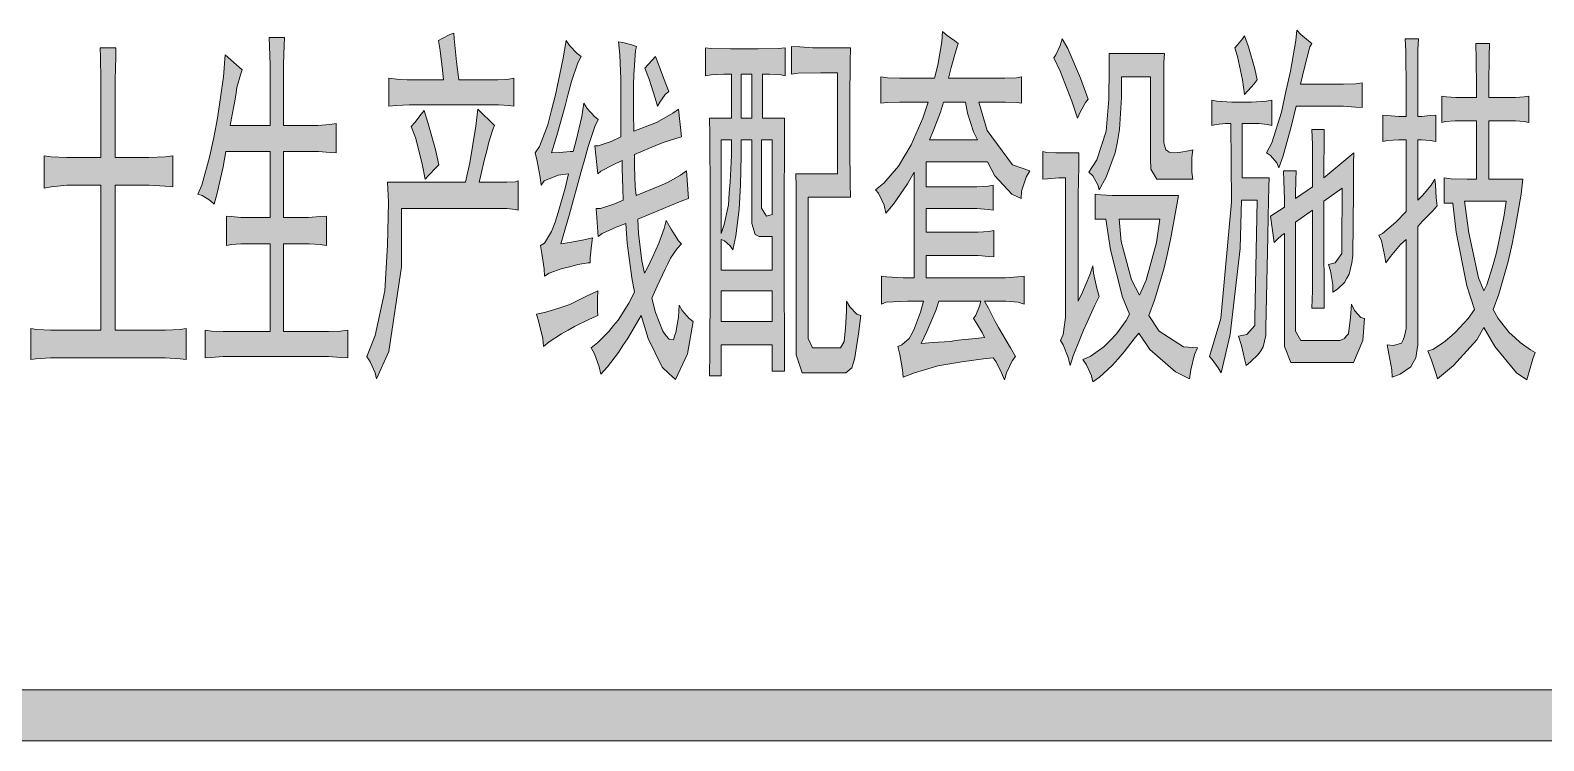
# Model space of a CAD drawing. Header units: millimetres. Extents: x 0 to 414, y 0 to 292.
# Drawn here: x 381.88 to 394.47, y 52.24 to 58.14 of the extents above; entities that cross this region are included whole.
import ezdxf

# ---------------------------------------------------------------- set-up
doc = ezdxf.new("R2010")
doc.units = ezdxf.units.MM

msp = doc.modelspace()

# ---------------------------------------------------------------- hatches: boundary and pattern name
h = msp.add_hatch(color=0)
h.dxf.hatch_style = 2
h.paths.add_polyline_path([(383.638778, 57.81675), (383.624667, 57.774417), (383.596444, 57.668583), (383.585861, 57.605083), (383.575278, 57.541583), (383.550583, 57.414583), (383.54, 57.354611), (383.871611, 57.354611), (383.871611, 57.781472), (383.871611, 57.859083), (383.868083, 58.010778), (383.864556, 58.084861), (383.991556, 58.084861), (383.988028, 58.017833), (383.9845, 57.866139), (383.9845, 57.781472), (383.9845, 57.354611), (384.224389, 57.354611), (384.27025, 57.354611), (384.369028, 57.361667), (384.421944, 57.368722), (384.421944, 57.125306), (384.372556, 57.128833), (384.273778, 57.135889), (384.224389, 57.135889), (383.9845, 57.135889), (383.9845, 56.589083), (384.153833, 56.589083), (384.192639, 56.589083), (384.284361, 56.596139), (384.340806, 56.599667), (384.340806, 56.35625), (384.287889, 56.363306), (384.196167, 56.370361), (384.153833, 56.370361), (383.9845, 56.370361), (383.9845, 55.640111), (384.312583, 55.640111), (384.358444, 55.640111), (384.457222, 55.643639), (384.517194, 55.650694), (384.517194, 55.421389), (384.46075, 55.424917), (384.358444, 55.431972), (384.312583, 55.431972), (383.525889, 55.431972), (383.480028, 55.431972), (383.38125, 55.424917), (383.331861, 55.421389), (383.331861, 55.650694), (383.384778, 55.643639), (383.480028, 55.640111), (383.525889, 55.640111), (383.871611, 55.640111), (383.871611, 56.370361), (383.667, 56.370361), (383.628194, 56.370361), (383.550583, 56.363306), (383.50825, 56.35625), (383.50825, 56.599667), (383.550583, 56.596139), (383.628194, 56.589083), (383.667, 56.589083), (383.871611, 56.589083), (383.871611, 57.135889), (383.504722, 57.135889), (383.480028, 57.008889), (383.430639, 56.790167), (383.405944, 56.698444), (383.374194, 56.730194), (383.307167, 56.772528), (383.271889, 56.783111), (383.303639, 56.857194), (383.367139, 57.090028), (383.402417, 57.252306), (383.434167, 57.414583), (383.483556, 57.756778), (383.497667, 57.940222)])
h = msp.add_hatch(color=0)
h.dxf.hatch_style = 2
h.paths.add_polyline_path([(385.399139, 58.120139), (385.402667, 58.077806), (385.423833, 57.883778), (385.441472, 57.732083), (385.716639, 57.732083), (385.766028, 57.732083), (385.85775, 57.739139), (385.900083, 57.746194), (385.900083, 57.513361), (385.85775, 57.520417), (385.773083, 57.523944), (385.73075, 57.523944), (385.067528, 57.523944), (385.028722, 57.523944), (384.922889, 57.520417), (384.859389, 57.513361), (384.859389, 57.746194), (384.926417, 57.739139), (385.011083, 57.732083), (385.03225, 57.732083), (385.314472, 57.732083), (385.307417, 57.813222), (385.28625, 57.9755), (385.272139, 58.060167), (385.303889, 58.077806), (385.367389, 58.109556)])
h = msp.add_hatch(color=0)
h.dxf.hatch_style = 2
h.paths.add_polyline_path([(386.461, 57.926111), (386.432778, 57.873194), (386.379861, 57.717972), (386.351639, 57.615667), (386.326944, 57.516889), (386.256389, 57.269944), (386.214056, 57.125306), (386.281083, 57.128833), (386.369278, 57.135889), (386.393972, 57.135889), (386.418667, 57.227611), (386.464528, 57.428694), (386.482167, 57.538056), (386.510389, 57.495722), (386.570361, 57.428694), (386.602111, 57.404), (386.573889, 57.344028), (386.517444, 57.178222), (386.489222, 57.075917), (386.461, 56.970083), (386.362222, 56.617306), (386.291667, 56.370361), (386.36575, 56.380944), (386.496278, 56.405639), (386.552722, 56.41975), (386.545667, 56.35625), (386.535083, 56.253944), (386.535083, 56.211611), (386.517444, 56.211611), (386.432778, 56.1975), (386.36575, 56.179861), (386.30225, 56.16575), (386.192889, 56.126944), (386.154083, 56.10225), (386.150556, 56.162222), (386.132917, 56.289222), (386.122333, 56.35625), (386.154083, 56.373889), (386.214056, 56.472667), (386.242278, 56.550278), (386.266972, 56.631417), (386.326944, 56.8325), (386.355167, 56.952444), (386.266972, 56.941861), (386.150556, 56.892472), (386.125861, 56.857194), (386.118806, 56.924222), (386.094111, 57.058278), (386.076472, 57.125306), (386.11175, 57.178222), (386.182306, 57.358139), (386.214056, 57.481611), (386.245806, 57.608611), (386.305778, 57.897889), (386.334, 58.060167), (386.362222, 58.017833), (386.425722, 57.950806)])
h = msp.add_hatch(color=0)
h.dxf.hatch_style = 2
h.paths.add_polyline_path([(386.789083, 57.647417), (386.789083, 57.739139), (386.782028, 57.940222), (386.771444, 58.049583), (386.806722, 58.042528), (386.880806, 58.024889), (386.919611, 58.010778), (386.912556, 57.9755), (386.901972, 57.855556), (386.898444, 57.774417), (386.894917, 57.693278), (386.894917, 57.456917), (386.898444, 57.305222), (387.085417, 57.379306), (387.131278, 57.404), (387.223, 57.456917), (387.268861, 57.488667), (387.293556, 57.259361), (387.247694, 57.24525), (387.148917, 57.2135), (387.099528, 57.195861), (386.901972, 57.111194), (386.901972, 57.015944), (386.909028, 56.843083), (386.916083, 56.772528), (387.12775, 56.857194), (387.184194, 56.881889), (387.2865, 56.941861), (387.335889, 56.977139), (387.353528, 56.747833), (387.304139, 56.730194), (387.198306, 56.684333), (387.145389, 56.663167), (386.930194, 56.574972), (386.93725, 56.455028), (386.965472, 56.22925), (386.986639, 56.126944), (387.011333, 56.169278), (387.057194, 56.264528), (387.081889, 56.320972), (387.106583, 56.373889), (387.148917, 56.497361), (387.166556, 56.564389), (387.208889, 56.490306), (387.268861, 56.395056), (387.293556, 56.370361), (387.258278, 56.331556), (387.201833, 56.250417), (387.180667, 56.204556), (387.1595, 56.158694), (387.092472, 56.017583), (387.046611, 55.918806), (387.078361, 55.798861), (387.138333, 55.643639), (387.163028, 55.608361), (387.19125, 55.576611), (387.226528, 55.573083), (387.237111, 55.601306), (387.247694, 55.633056), (387.268861, 55.760056), (387.275917, 55.858833), (387.300611, 55.8165), (387.357056, 55.749472), (387.392333, 55.724778), (387.342944, 55.456667), (387.244167, 55.241472), (387.187722, 55.290861), (387.134806, 55.343778), (387.018389, 55.583667), (386.958417, 55.774167), (386.919611, 55.707139), (386.845528, 55.580139), (386.806722, 55.523694), (386.771444, 55.46725), (386.679722, 55.347306), (386.623278, 55.287333), (386.609167, 55.347306), (386.570361, 55.456667), (386.542139, 55.506056), (386.598583, 55.548389), (386.690306, 55.640111), (386.729111, 55.6895), (386.767917, 55.735361), (386.856111, 55.876472), (386.901972, 55.968194), (386.880806, 56.088139), (386.842, 56.373889), (386.831417, 56.539694), (386.750278, 56.507944), (386.633861, 56.455028), (386.602111, 56.430333), (386.584472, 56.663167), (386.61975, 56.663167), (386.732639, 56.698444), (386.81025, 56.733722), (386.806722, 56.8325), (386.799667, 56.994778), (386.799667, 57.061806), (386.725583, 57.026528), (386.623278, 56.973611), (386.598583, 56.952444), (386.573889, 57.185278), (386.602111, 57.185278), (386.707944, 57.220556), (386.789083, 57.259361)])
h = msp.add_hatch(color=0)
h.paths.add_polyline_path([(389.597194, 58.035472), (389.579556, 57.982556), (389.537222, 57.834389), (389.516056, 57.746194), (389.935861, 57.746194), (389.98525, 57.746194), (390.0805, 57.749722), (390.122833, 57.756778), (390.122833, 57.538056), (390.084028, 57.545111), (389.988778, 57.548639), (389.935861, 57.548639), (389.766528, 57.548639), (389.837083, 57.312278), (390.04875, 57.026528), (390.193389, 56.977139), (390.161639, 56.924222), (390.122833, 56.807806), (390.119306, 56.747833), (390.041694, 56.783111), (389.900583, 56.934806), (389.840611, 57.051222), (389.329083, 57.051222), (389.329083, 56.843083), (389.706556, 56.843083), (389.752417, 56.843083), (389.844139, 56.850139), (389.886472, 56.857194), (389.886472, 56.649056), (389.844139, 56.656111), (389.752417, 56.663167), (389.706556, 56.663167), (389.329083, 56.663167), (389.329083, 56.465611), (389.717139, 56.465611), (389.763, 56.465611), (389.851194, 56.472667), (389.893528, 56.479722), (389.893528, 56.261), (389.851194, 56.264528), (389.763, 56.271583), (389.717139, 56.271583), (389.329083, 56.271583), (389.329083, 56.088139), (389.942917, 56.088139), (389.988778, 56.088139), (390.091083, 56.095194), (390.144, 56.10225), (390.144, 55.869417), (390.094611, 55.883528), (389.992306, 55.894111), (389.942917, 55.894111), (389.815917, 55.894111), (389.847667, 55.834139), (389.904111, 55.724778), (389.932333, 55.675389), (389.960556, 55.626), (390.031111, 55.506056), (390.073444, 55.431972), (390.045222, 55.396694), (389.999361, 55.297917), (389.981722, 55.237944), (389.957028, 55.297917), (389.911167, 55.389639), (389.886472, 55.421389), (389.805333, 55.414333), (389.625417, 55.389639), (389.526639, 55.372), (389.427861, 55.354361), (389.233833, 55.297917), (389.138583, 55.262639), (389.131528, 55.322611), (389.110361, 55.449611), (389.092722, 55.516639), (389.128, 55.53075), (389.187972, 55.583667), (389.212667, 55.626), (389.233833, 55.668333), (389.283222, 55.802389), (389.307917, 55.894111), (389.173861, 55.894111), (388.997472, 55.883528), (388.958667, 55.869417), (388.958667, 56.10225), (389.001, 56.095194), (389.138583, 56.088139), (389.230306, 56.088139), (389.230306, 56.966556), (389.173861, 56.867778), (389.057444, 56.698444), (388.993944, 56.624361), (388.979833, 56.691389), (388.933972, 56.790167), (388.909278, 56.818389), (388.976306, 56.874833), (389.099778, 57.015944), (389.152694, 57.104139), (389.205611, 57.192333), (389.300861, 57.414583), (389.346722, 57.548639), (389.152694, 57.548639), (389.106833, 57.548639), (389.008056, 57.545111), (388.951611, 57.538056), (388.951611, 57.756778), (389.008056, 57.749722), (389.106833, 57.746194), (389.152694, 57.746194), (389.399639, 57.746194), (389.427861, 57.855556), (389.459611, 58.049583), (389.466667, 58.13425), (389.505472, 58.1025), (389.568972, 58.056639)])
h.paths.add_polyline_path([(389.28675, 55.541333), (389.385528, 55.548389), (389.530167, 55.558972), (389.576028, 55.566028), (389.621889, 55.573083), (389.741833, 55.583667), (389.815917, 55.590722), (389.79475, 55.633056), (389.748889, 55.710667), (389.724194, 55.749472), (389.741833, 55.777694), (389.773583, 55.851778), (389.784167, 55.894111), (389.434917, 55.894111), (389.410222, 55.8165), (389.336139, 55.640111)])
h.paths.add_polyline_path([(389.755944, 57.234667), (389.724194, 57.301694), (389.674806, 57.456917), (389.657167, 57.548639), (389.473722, 57.548639), (389.449028, 57.463972), (389.389056, 57.305222), (389.357306, 57.234667)])
h = msp.add_hatch(color=0)
h.dxf.hatch_style = 2
h.paths.add_polyline_path([(390.4615, 58.074278), (390.507361, 57.993139), (390.613194, 57.746194), (390.676694, 57.573333), (390.655528, 57.545111), (390.609667, 57.463972), (390.5885, 57.414583), (390.542639, 57.555694), (390.443861, 57.806167), (390.390944, 57.915528), (390.408583, 57.940222), (390.443861, 58.017833)])
h = msp.add_hatch(color=0)
h.dxf.hatch_style = 2
h.paths.add_polyline_path([(391.978444, 58.098972), (392.010194, 58.00725), (392.063111, 57.823806), (392.084278, 57.732083), (392.059583, 57.700333), (392.006667, 57.640361), (391.978444, 57.612139), (391.960806, 57.732083), (391.918472, 57.926111), (391.897306, 58.000194), (391.918472, 58.024889), (391.960806, 58.074278)])
h = msp.add_hatch(color=0)
h.dxf.hatch_style = 2
h.paths.add_polyline_path([(392.539361, 58.035472), (392.521722, 58.00725), (392.475861, 57.834389), (392.444111, 57.696806), (392.751028, 57.696806), (392.800417, 57.696806), (392.902722, 57.700333), (392.955639, 57.707389), (392.955639, 57.502778), (392.902722, 57.506306), (392.800417, 57.513361), (392.751028, 57.513361), (392.408833, 57.513361), (392.370028, 57.354611), (392.299472, 57.100611), (392.264194, 57.001833), (392.246556, 57.044167), (392.193639, 57.104139), (392.161889, 57.125306), (392.204222, 57.209972), (392.285361, 57.463972), (392.320639, 57.636833), (392.359444, 57.806167), (392.405306, 58.060167), (392.412361, 58.144833), (392.447639, 58.109556), (392.511139, 58.056639)])
h = msp.add_hatch(color=0)
h.dxf.hatch_style = 2
h.paths.add_polyline_path([(393.562417, 56.906583), (393.565944, 56.860722), (393.573, 56.751361), (393.580056, 56.684333), (393.54125, 56.642), (393.460111, 56.557333), (393.421306, 56.515), (393.421306, 55.601306), (393.421306, 55.53075), (393.403667, 55.421389), (393.3825, 55.382583), (393.361333, 55.347306), (393.273139, 55.287333), (393.206111, 55.262639), (393.202583, 55.322611), (393.177889, 55.456667), (393.163778, 55.53075), (393.216694, 55.523694), (393.283722, 55.544861), (393.297833, 55.573083), (393.308417, 55.601306), (393.322528, 55.664806), (393.322528, 55.700083), (393.322528, 56.405639), (393.276667, 56.363306), (393.192, 56.264528), (393.153194, 56.211611), (393.142611, 56.278639), (393.117917, 56.395056), (393.09675, 56.440917), (393.124972, 56.455028), (393.237861, 56.550278), (393.322528, 56.638472), (393.322528, 57.234667), (393.262556, 57.234667), (393.167306, 57.227611), (393.1285, 57.220556), (393.1285, 57.439278), (393.167306, 57.43575), (393.262556, 57.428694), (393.322528, 57.428694), (393.322528, 57.647417), (393.319, 57.968444), (393.315472, 58.074278), (393.424833, 58.074278), (393.421306, 57.982556), (393.421306, 57.658), (393.421306, 57.428694), (393.449528, 57.428694), (393.523611, 57.43575), (393.569472, 57.439278), (393.569472, 57.220556), (393.523611, 57.227611), (393.449528, 57.234667), (393.421306, 57.234667), (393.421306, 56.733722), (393.460111, 56.772528), (393.530667, 56.857194)])
h = msp.add_hatch(color=0)
h.dxf.hatch_style = 2
h.paths.add_polyline_path([(382.464028, 57.0865), (382.464028, 57.622722), (382.464028, 57.732083), (382.4605, 57.922583), (382.456972, 58.000194), (382.5875, 58.000194), (382.5875, 57.922583), (382.583972, 57.732083), (382.583972, 57.622722), (382.583972, 57.0865), (382.792111, 57.0865), (382.862667, 57.0865), (383.00025, 57.093556), (383.06375, 57.100611), (383.06375, 56.843083), (383.00025, 56.850139), (382.866194, 56.857194), (382.792111, 56.857194), (382.583972, 56.857194), (382.583972, 55.650694), (382.933222, 55.650694), (383.00025, 55.650694), (383.123722, 55.65775), (383.173111, 55.664806), (383.173111, 55.407278), (383.123722, 55.414333), (383.00025, 55.421389), (382.933222, 55.421389), (382.118306, 55.421389), (382.044222, 55.421389), (381.924278, 55.414333), (381.881944, 55.407278), (381.881944, 55.664806), (381.927806, 55.65775), (382.04775, 55.650694), (382.118306, 55.650694), (382.464028, 55.650694), (382.464028, 56.857194), (382.248833, 56.857194), (382.181806, 56.857194), (382.051278, 56.843083), (381.991306, 56.8325), (381.991306, 57.100611), (382.051278, 57.093556), (382.181806, 57.0865), (382.248833, 57.0865)])
h = msp.add_hatch(color=0)
h.dxf.hatch_style = 2
h.paths.add_polyline_path([(387.096, 57.513361), (387.074833, 57.580389), (387.025444, 57.739139), (386.990167, 57.830861), (387.078361, 57.926111), (387.088944, 57.897889), (387.145389, 57.749722), (387.187722, 57.636833), (387.1595, 57.612139), (387.113639, 57.548639)])
h = msp.add_hatch(color=0)
h.paths.add_polyline_path([(387.709833, 57.414583), (387.709833, 57.781472), (387.646333, 57.781472), (387.5405, 57.774417), (387.494639, 57.767361), (387.494639, 58.000194), (387.5405, 57.993139), (387.702778, 57.989611), (387.819194, 57.989611), (387.932083, 57.989611), (388.101417, 57.993139), (388.157861, 58.000194), (388.157861, 57.767361), (388.122583, 57.774417), (388.027333, 57.781472), (387.967361, 57.781472), (387.967361, 57.414583), (388.150806, 57.414583), (388.150806, 57.2135), (388.147278, 56.698444), (388.147278, 56.380944), (388.147278, 56.066972), (388.150806, 55.53075), (388.150806, 55.312028), (388.0485, 55.312028), (388.0485, 55.53075), (387.625167, 55.53075), (387.625167, 55.273222), (387.526389, 55.273222), (387.529917, 55.46725), (387.533444, 56.028167), (387.533444, 56.395056), (387.533444, 56.765472), (387.529917, 57.277), (387.526389, 57.414583)])
h.paths.add_polyline_path([(387.625167, 56.151639), (388.0485, 56.151639), (388.0485, 56.430333), (387.939139, 56.430333), (387.907389, 56.447972), (387.879167, 56.539694), (387.879167, 56.613778), (387.879167, 57.234667), (387.790972, 57.234667), (387.790972, 57.100611), (387.783917, 56.860722), (387.780389, 56.758417), (387.773333, 56.656111), (387.745111, 56.437389), (387.720417, 56.320972), (387.69925, 56.352722), (387.653389, 56.395056), (387.625167, 56.405639)])
h.paths.add_polyline_path([(388.0485, 55.724778), (388.0485, 55.978778), (387.625167, 55.978778), (387.625167, 55.724778)])
h.paths.add_polyline_path([(387.960306, 56.747833), (387.960306, 56.666694), (388.002639, 56.599667), (388.0485, 56.613778), (388.0485, 57.234667), (387.960306, 57.234667)])
h.paths.add_polyline_path([(387.625167, 56.455028), (387.649861, 56.529111), (387.685139, 56.694917), (387.692194, 56.790167), (387.69925, 56.881889), (387.709833, 57.104139), (387.709833, 57.234667), (387.625167, 57.234667)])
h.paths.add_polyline_path([(387.879167, 57.414583), (387.879167, 57.781472), (387.790972, 57.781472), (387.790972, 57.414583)])
h = msp.add_hatch(color=0)
h.dxf.hatch_style = 2
h.paths.add_polyline_path([(388.210778, 58.010778), (388.277806, 58.00725), (388.387167, 58.000194), (388.433028, 58.000194), (388.701139, 58.000194), (388.697611, 57.883778), (388.694083, 57.569806), (388.694083, 57.368722), (388.694083, 57.171167), (388.697611, 56.867778), (388.701139, 56.758417), (388.348361, 56.758417), (388.348361, 55.664806), (388.348361, 55.583667), (388.383639, 55.506056), (388.418917, 55.506056), (388.595306, 55.506056), (388.616472, 55.506056), (388.648222, 55.558972), (388.65175, 55.615417), (388.658806, 55.668333), (388.665861, 55.809444), (388.665861, 55.894111), (388.694083, 55.844722), (388.754056, 55.78475), (388.785806, 55.774167), (388.768167, 55.622472), (388.736417, 55.424917), (388.725833, 55.382583), (388.711722, 55.34025), (388.662333, 55.297917), (388.623528, 55.297917), (388.348361, 55.297917), (388.298972, 55.297917), (388.249583, 55.446083), (388.249583, 55.590722), (388.249583, 56.564389), (388.249583, 56.649056), (388.249583, 56.843083), (388.246056, 56.952444), (388.591778, 56.952444), (388.591778, 57.792056), (388.454194, 57.792056), (388.263694, 57.788528), (388.210778, 57.781472)])
h = msp.add_hatch(color=0)
h.dxf.hatch_style = 2
h.paths.add_polyline_path([(391.294056, 56.906583), (391.248194, 56.906583), (391.198806, 56.99125), (391.195278, 57.075917), (391.195278, 57.756778), (390.955389, 57.756778), (390.955389, 57.587444), (390.93775, 57.319333), (390.920111, 57.220556), (390.902472, 57.125306), (390.828389, 56.924222), (390.768417, 56.818389), (390.757833, 56.860722), (390.7155, 56.934806), (390.68375, 56.966556), (390.750778, 57.068861), (390.828389, 57.305222), (390.838972, 57.439278), (390.849556, 57.573333), (390.853083, 57.830861), (390.853083, 57.950806), (391.311694, 57.950806), (391.308167, 57.876722), (391.308167, 57.696806), (391.308167, 57.587444), (391.308167, 57.259361), (391.308167, 57.209972), (391.322278, 57.15), (391.336389, 57.142944), (391.3505, 57.132361), (391.392833, 57.125306), (391.421056, 57.128833), (391.449278, 57.132361), (391.512778, 57.142944), (391.548056, 57.15), (391.541, 57.0865), (391.541, 56.966556), (391.548056, 56.906583)])
h = msp.add_hatch(color=0)
h.paths.add_polyline_path([(393.640028, 56.917167), (393.696472, 56.910111), (393.830528, 56.906583), (393.908139, 56.906583), (393.908139, 57.393417), (393.781139, 57.393417), (393.73175, 57.393417), (393.650611, 57.386361), (393.618861, 57.379306), (393.618861, 57.598028), (393.657667, 57.590972), (393.735278, 57.587444), (393.770556, 57.587444), (393.908139, 57.587444), (393.908139, 57.679167), (393.904611, 57.901417), (393.901083, 58.035472), (394.0175, 58.035472), (394.013972, 57.926111), (394.010444, 57.700333), (394.010444, 57.587444), (394.204472, 57.587444), (394.232694, 57.587444), (394.30325, 57.590972), (394.342056, 57.598028), (394.342056, 57.379306), (394.30325, 57.386361), (394.232694, 57.393417), (394.204472, 57.393417), (394.010444, 57.393417), (394.010444, 56.906583), (394.292667, 56.906583), (394.278556, 56.783111), (394.232694, 56.515), (394.204472, 56.370361), (394.172722, 56.222194), (394.095111, 55.950556), (394.045722, 55.823556), (394.088056, 55.749472), (394.179778, 55.633056), (394.225639, 55.590722), (394.2715, 55.548389), (394.356167, 55.488417), (394.394972, 55.46725), (394.377333, 55.414333), (394.342056, 55.297917), (394.327944, 55.237944), (394.23975, 55.297917), (394.059833, 55.516639), (393.968111, 55.675389), (393.911667, 55.573083), (393.717639, 55.357889), (393.583583, 55.248528), (393.573, 55.287333), (393.534194, 55.40375), (393.502444, 55.481361), (393.544778, 55.491944), (393.632972, 55.548389), (393.682361, 55.590722), (393.73175, 55.633056), (393.837583, 55.749472), (393.8905, 55.823556), (393.827, 56.021111), (393.738806, 56.465611), (393.710583, 56.709028), (393.640028, 56.709028)])
h.paths.add_polyline_path([(393.809361, 56.723139), (393.844639, 56.462083), (393.925778, 56.088139), (393.968111, 55.978778), (393.992806, 56.028167), (394.042194, 56.179861), (394.070417, 56.285694), (394.095111, 56.388), (394.137444, 56.606722), (394.155083, 56.723139)])
h = msp.add_hatch(color=0)
h.dxf.hatch_style = 2
h.paths.add_polyline_path([(392.204222, 57.354611), (392.168944, 57.361667), (392.098389, 57.368722), (392.063111, 57.368722), (391.957278, 57.368722), (391.957278, 56.917167), (392.183056, 56.917167), (392.179528, 56.843083), (392.176, 56.599667), (392.172472, 56.430333), (392.154833, 55.675389), (392.154833, 55.608361), (392.133667, 55.513111), (392.1125, 55.481361), (392.091333, 55.449611), (392.027833, 55.389639), (391.992556, 55.357889), (391.981972, 55.40375), (391.95375, 55.523694), (391.929056, 55.601306), (391.996083, 55.615417), (392.063111, 55.6895), (392.063111, 55.749472), (392.084278, 56.733722), (391.95375, 56.733722), (391.943167, 56.331556), (391.8585, 55.615417), (391.784417, 55.297917), (391.759722, 55.34025), (391.710333, 55.407278), (391.685639, 55.431972), (391.780889, 55.749472), (391.869083, 56.716083), (391.865556, 57.368722), (391.819694, 57.368722), (391.742083, 57.361667), (391.706806, 57.354611), (391.706806, 57.56275), (391.749139, 57.555694), (391.872611, 57.548639), (391.95375, 57.548639), (392.034889, 57.548639), (392.161889, 57.555694), (392.204222, 57.56275)])
h = msp.add_hatch(color=0)
h.dxf.hatch_style = 2
h.paths.add_polyline_path([(385.737806, 57.354611), (385.723694, 57.319333), (385.691944, 57.2135), (385.674306, 57.142944), (385.656667, 57.072389), (385.624917, 56.941861), (385.610806, 56.881889), (385.780139, 56.881889), (385.840111, 56.881889), (385.914194, 56.885417), (385.935361, 56.892472), (385.935361, 56.649056), (385.914194, 56.656111), (385.840111, 56.663167), (385.790722, 56.663167), (384.965222, 56.663167), (384.965222, 56.179861), (384.859389, 55.474306), (384.757083, 55.248528), (384.7465, 55.297917), (384.704167, 55.389639), (384.675944, 55.431972), (384.7465, 55.608361), (384.827639, 55.978778), (384.838222, 56.169278), (384.848806, 56.359778), (384.855861, 56.716083), (384.848806, 56.881889), (385.497917, 56.881889), (385.533194, 57.044167), (385.582583, 57.347556), (385.600222, 57.488667), (385.6355, 57.453389), (385.706056, 57.386361)])
h = msp.add_hatch(color=0)
h.dxf.hatch_style = 2
h.paths.add_polyline_path([(385.152194, 57.478083), (385.183944, 57.379306), (385.247444, 57.153528), (385.275667, 57.026528), (385.250972, 57.001833), (385.191, 56.941861), (385.162778, 56.906583), (385.138083, 57.033583), (385.081639, 57.252306), (385.046361, 57.344028), (385.074583, 57.379306), (385.1275, 57.446333)])
h = msp.add_hatch(color=0)
h.dxf.hatch_style = 2
h.paths.add_polyline_path([(392.310056, 56.67375), (392.310056, 56.740778), (392.306528, 56.892472), (392.303, 56.977139), (392.408833, 56.977139), (392.405306, 56.899528), (392.401778, 56.783111), (392.401778, 56.747833), (392.542889, 56.843083), (392.542889, 56.9595), (392.542889, 57.195861), (392.539361, 57.319333), (392.641667, 57.319333), (392.641667, 57.209972), (392.638139, 57.008889), (392.638139, 56.917167), (392.888611, 57.125306), (392.885083, 57.033583), (392.885083, 56.874833), (392.885083, 56.807806), (392.878028, 56.271583), (392.870972, 56.211611), (392.849806, 56.116361), (392.828639, 56.084611), (392.811, 56.049333), (392.751028, 55.992889), (392.712222, 55.968194), (392.712222, 56.028167), (392.694583, 56.144583), (392.676944, 56.1975), (392.733389, 56.211611), (392.786306, 56.289222), (392.786306, 56.35625), (392.789833, 56.8325), (392.638139, 56.723139), (392.638139, 56.395056), (392.641667, 55.950556), (392.641667, 55.834139), (392.539361, 55.834139), (392.542889, 55.978778), (392.542889, 56.388), (392.542889, 56.649056), (392.401778, 56.550278), (392.401778, 55.724778), (392.401778, 55.643639), (392.447639, 55.566028), (392.4935, 55.566028), (392.7475, 55.566028), (392.772194, 55.566028), (392.811, 55.583667), (392.825111, 55.601306), (392.84275, 55.622472), (392.860389, 55.756528), (392.867444, 55.869417), (392.892139, 55.8165), (392.945056, 55.756528), (392.976806, 55.749472), (392.962694, 55.566028), (392.885083, 55.382583), (392.818056, 55.382583), (392.419417, 55.382583), (392.362972, 55.382583), (392.310056, 55.516639), (392.310056, 55.650694), (392.310056, 56.455028), (392.288889, 56.440917), (392.250083, 56.405639), (392.225389, 56.380944), (392.193639, 56.599667)])
h = msp.add_hatch(color=0)
h.dxf.hatch_style = 2
h.paths.add_polyline_path([(390.599083, 57.125306), (390.599083, 57.015944), (390.595556, 56.772528), (390.595556, 56.638472), (390.595556, 55.894111), (390.630833, 55.968194), (390.690806, 56.112833), (390.7155, 56.186917), (390.722556, 56.126944), (390.750778, 55.999944), (390.768417, 55.932917), (390.733139, 55.858833), (390.669639, 55.717722), (390.637889, 55.650694), (390.609667, 55.583667), (390.553222, 55.439028), (390.528528, 55.357889), (390.510889, 55.424917), (390.468556, 55.53075), (390.447389, 55.566028), (390.468556, 55.615417), (390.489722, 55.756528), (390.489722, 55.844722), (390.489722, 56.917167), (390.433278, 56.917167), (390.338028, 56.910111), (390.299222, 56.906583), (390.299222, 57.135889), (390.3345, 57.128833), (390.408583, 57.125306), (390.447389, 57.125306)])
h = msp.add_hatch(color=0)
h.paths.add_polyline_path([(390.736667, 56.783111), (390.782528, 56.776056), (390.877778, 56.772528), (390.934222, 56.772528), (391.428111, 56.772528), (391.410472, 56.663167), (391.364611, 56.41975), (391.336389, 56.289222), (391.308167, 56.158694), (391.230556, 55.901167), (391.181167, 55.774167), (391.269361, 55.643639), (391.470444, 55.513111), (391.586861, 55.506056), (391.562167, 55.449611), (391.530417, 55.322611), (391.519833, 55.248528), (391.403417, 55.304972), (391.19175, 55.491944), (391.100028, 55.626), (391.061222, 55.580139), (390.976556, 55.470778), (390.927167, 55.414333), (390.877778, 55.357889), (390.771944, 55.262639), (390.7155, 55.223833), (390.704917, 55.273222), (390.662583, 55.364944), (390.634361, 55.407278), (390.694333, 55.431972), (390.807222, 55.513111), (390.860139, 55.566028), (390.913056, 55.622472), (390.994194, 55.731833), (391.022417, 55.78475), (390.962444, 55.925861), (390.863667, 56.320972), (390.824861, 56.574972), (390.736667, 56.574972)])
h.paths.add_polyline_path([(391.103556, 55.9435), (391.16, 56.066972), (391.244667, 56.380944), (391.272889, 56.574972), (390.934222, 56.574972), (390.951861, 56.388), (391.036528, 56.0705)])
h = msp.add_hatch(color=0)
h.dxf.hatch_style = 2
h.paths.add_polyline_path([(386.598583, 55.978778), (386.595056, 55.91175), (386.595056, 55.809444), (386.598583, 55.774167), (386.528028, 55.742417), (386.404556, 55.682444), (386.351639, 55.650694), (386.295194, 55.622472), (386.192889, 55.555444), (386.147028, 55.516639), (386.139972, 55.583667), (386.108222, 55.717722), (386.087056, 55.78475), (386.164667, 55.802389), (386.281083, 55.837667), (386.323417, 55.851778), (386.36575, 55.865889), (386.499806, 55.932917)])
h = msp.add_hatch(color=0)
h.dxf.hatch_style = 2
h.paths.add_polyline_path([(354.957944, 52.239333), (354.957944, 52.662667), (404.237472, 52.662667), (404.237472, 52.239333)])

# ---------------------------------------------------------------- linework, layer by layer
at = {"color": 0, "lineweight": 0}
for points in [[(383.638778, 57.81675), (383.624667, 57.774417), (383.596444, 57.668583), (383.585861, 57.605083), (383.575278, 57.541583), (383.550583, 57.414583), (383.54, 57.354611), (383.871611, 57.354611), (383.871611, 57.781472), (383.871611, 57.859083), (383.868083, 58.010778), (383.864556, 58.084861), (383.991556, 58.084861), (383.988028, 58.017833), (383.9845, 57.866139), (383.9845, 57.781472), (383.9845, 57.354611), (384.224389, 57.354611), (384.27025, 57.354611), (384.369028, 57.361667), (384.421944, 57.368722), (384.421944, 57.125306), (384.372556, 57.128833), (384.273778, 57.135889), (384.224389, 57.135889), (383.9845, 57.135889), (383.9845, 56.589083), (384.153833, 56.589083), (384.192639, 56.589083), (384.284361, 56.596139), (384.340806, 56.599667), (384.340806, 56.35625), (384.287889, 56.363306), (384.196167, 56.370361), (384.153833, 56.370361), (383.9845, 56.370361), (383.9845, 55.640111), (384.312583, 55.640111), (384.358444, 55.640111), (384.457222, 55.643639), (384.517194, 55.650694), (384.517194, 55.421389), (384.46075, 55.424917), (384.358444, 55.431972), (384.312583, 55.431972), (383.525889, 55.431972), (383.480028, 55.431972), (383.38125, 55.424917), (383.331861, 55.421389), (383.331861, 55.650694), (383.384778, 55.643639), (383.480028, 55.640111), (383.525889, 55.640111), (383.871611, 55.640111), (383.871611, 56.370361), (383.667, 56.370361), (383.628194, 56.370361), (383.550583, 56.363306), (383.50825, 56.35625), (383.50825, 56.599667), (383.550583, 56.596139), (383.628194, 56.589083), (383.667, 56.589083), (383.871611, 56.589083), (383.871611, 57.135889), (383.504722, 57.135889), (383.480028, 57.008889), (383.430639, 56.790167), (383.405944, 56.698444), (383.374194, 56.730194), (383.307167, 56.772528), (383.271889, 56.783111), (383.303639, 56.857194), (383.367139, 57.090028), (383.402417, 57.252306), (383.434167, 57.414583), (383.483556, 57.756778), (383.497667, 57.940222)], [(385.399139, 58.120139), (385.402667, 58.077806), (385.423833, 57.883778), (385.441472, 57.732083), (385.716639, 57.732083), (385.766028, 57.732083), (385.85775, 57.739139), (385.900083, 57.746194), (385.900083, 57.513361), (385.85775, 57.520417), (385.773083, 57.523944), (385.73075, 57.523944), (385.067528, 57.523944), (385.028722, 57.523944), (384.922889, 57.520417), (384.859389, 57.513361), (384.859389, 57.746194), (384.926417, 57.739139), (385.011083, 57.732083), (385.03225, 57.732083), (385.314472, 57.732083), (385.307417, 57.813222), (385.28625, 57.9755), (385.272139, 58.060167), (385.303889, 58.077806), (385.367389, 58.109556)], [(386.461, 57.926111), (386.432778, 57.873194), (386.379861, 57.717972), (386.351639, 57.615667), (386.326944, 57.516889), (386.256389, 57.269944), (386.214056, 57.125306), (386.281083, 57.128833), (386.369278, 57.135889), (386.393972, 57.135889), (386.418667, 57.227611), (386.464528, 57.428694), (386.482167, 57.538056), (386.510389, 57.495722), (386.570361, 57.428694), (386.602111, 57.404), (386.573889, 57.344028), (386.517444, 57.178222), (386.489222, 57.075917), (386.461, 56.970083), (386.362222, 56.617306), (386.291667, 56.370361), (386.36575, 56.380944), (386.496278, 56.405639), (386.552722, 56.41975), (386.545667, 56.35625), (386.535083, 56.253944), (386.535083, 56.211611), (386.517444, 56.211611), (386.432778, 56.1975), (386.36575, 56.179861), (386.30225, 56.16575), (386.192889, 56.126944), (386.154083, 56.10225), (386.150556, 56.162222), (386.132917, 56.289222), (386.122333, 56.35625), (386.154083, 56.373889), (386.214056, 56.472667), (386.242278, 56.550278), (386.266972, 56.631417), (386.326944, 56.8325), (386.355167, 56.952444), (386.266972, 56.941861), (386.150556, 56.892472), (386.125861, 56.857194), (386.118806, 56.924222), (386.094111, 57.058278), (386.076472, 57.125306), (386.11175, 57.178222), (386.182306, 57.358139), (386.214056, 57.481611), (386.245806, 57.608611), (386.305778, 57.897889), (386.334, 58.060167), (386.362222, 58.017833), (386.425722, 57.950806)], [(386.789083, 57.647417), (386.789083, 57.739139), (386.782028, 57.940222), (386.771444, 58.049583), (386.806722, 58.042528), (386.880806, 58.024889), (386.919611, 58.010778), (386.912556, 57.9755), (386.901972, 57.855556), (386.898444, 57.774417), (386.894917, 57.693278), (386.894917, 57.456917), (386.898444, 57.305222), (387.085417, 57.379306), (387.131278, 57.404), (387.223, 57.456917), (387.268861, 57.488667), (387.293556, 57.259361), (387.247694, 57.24525), (387.148917, 57.2135), (387.099528, 57.195861), (386.901972, 57.111194), (386.901972, 57.015944), (386.909028, 56.843083), (386.916083, 56.772528), (387.12775, 56.857194), (387.184194, 56.881889), (387.2865, 56.941861), (387.335889, 56.977139), (387.353528, 56.747833), (387.304139, 56.730194), (387.198306, 56.684333), (387.145389, 56.663167), (386.930194, 56.574972), (386.93725, 56.455028), (386.965472, 56.22925), (386.986639, 56.126944), (387.011333, 56.169278), (387.057194, 56.264528), (387.081889, 56.320972), (387.106583, 56.373889), (387.148917, 56.497361), (387.166556, 56.564389), (387.208889, 56.490306), (387.268861, 56.395056), (387.293556, 56.370361), (387.258278, 56.331556), (387.201833, 56.250417), (387.180667, 56.204556), (387.1595, 56.158694), (387.092472, 56.017583), (387.046611, 55.918806), (387.078361, 55.798861), (387.138333, 55.643639), (387.163028, 55.608361), (387.19125, 55.576611), (387.226528, 55.573083), (387.237111, 55.601306), (387.247694, 55.633056), (387.268861, 55.760056), (387.275917, 55.858833), (387.300611, 55.8165), (387.357056, 55.749472), (387.392333, 55.724778), (387.342944, 55.456667), (387.244167, 55.241472), (387.187722, 55.290861), (387.134806, 55.343778), (387.018389, 55.583667), (386.958417, 55.774167), (386.919611, 55.707139), (386.845528, 55.580139), (386.806722, 55.523694), (386.771444, 55.46725), (386.679722, 55.347306), (386.623278, 55.287333), (386.609167, 55.347306), (386.570361, 55.456667), (386.542139, 55.506056), (386.598583, 55.548389), (386.690306, 55.640111), (386.729111, 55.6895), (386.767917, 55.735361), (386.856111, 55.876472), (386.901972, 55.968194), (386.880806, 56.088139), (386.842, 56.373889), (386.831417, 56.539694), (386.750278, 56.507944), (386.633861, 56.455028), (386.602111, 56.430333), (386.584472, 56.663167), (386.61975, 56.663167), (386.732639, 56.698444), (386.81025, 56.733722), (386.806722, 56.8325), (386.799667, 56.994778), (386.799667, 57.061806), (386.725583, 57.026528), (386.623278, 56.973611), (386.598583, 56.952444), (386.573889, 57.185278), (386.602111, 57.185278), (386.707944, 57.220556), (386.789083, 57.259361)], [(389.597194, 58.035472), (389.579556, 57.982556), (389.537222, 57.834389), (389.516056, 57.746194), (389.935861, 57.746194), (389.98525, 57.746194), (390.0805, 57.749722), (390.122833, 57.756778), (390.122833, 57.538056), (390.084028, 57.545111), (389.988778, 57.548639), (389.935861, 57.548639), (389.766528, 57.548639), (389.837083, 57.312278), (390.04875, 57.026528), (390.193389, 56.977139), (390.161639, 56.924222), (390.122833, 56.807806), (390.119306, 56.747833), (390.041694, 56.783111), (389.900583, 56.934806), (389.840611, 57.051222), (389.329083, 57.051222), (389.329083, 56.843083), (389.706556, 56.843083), (389.752417, 56.843083), (389.844139, 56.850139), (389.886472, 56.857194), (389.886472, 56.649056), (389.844139, 56.656111), (389.752417, 56.663167), (389.706556, 56.663167), (389.329083, 56.663167), (389.329083, 56.465611), (389.717139, 56.465611), (389.763, 56.465611), (389.851194, 56.472667), (389.893528, 56.479722), (389.893528, 56.261), (389.851194, 56.264528), (389.763, 56.271583), (389.717139, 56.271583), (389.329083, 56.271583), (389.329083, 56.088139), (389.942917, 56.088139), (389.988778, 56.088139), (390.091083, 56.095194), (390.144, 56.10225), (390.144, 55.869417), (390.094611, 55.883528), (389.992306, 55.894111), (389.942917, 55.894111), (389.815917, 55.894111), (389.847667, 55.834139), (389.904111, 55.724778), (389.932333, 55.675389), (389.960556, 55.626), (390.031111, 55.506056), (390.073444, 55.431972), (390.045222, 55.396694), (389.999361, 55.297917), (389.981722, 55.237944), (389.957028, 55.297917), (389.911167, 55.389639), (389.886472, 55.421389), (389.805333, 55.414333), (389.625417, 55.389639), (389.526639, 55.372), (389.427861, 55.354361), (389.233833, 55.297917), (389.138583, 55.262639), (389.131528, 55.322611), (389.110361, 55.449611), (389.092722, 55.516639), (389.128, 55.53075), (389.187972, 55.583667), (389.212667, 55.626), (389.233833, 55.668333), (389.283222, 55.802389), (389.307917, 55.894111), (389.173861, 55.894111), (388.997472, 55.883528), (388.958667, 55.869417), (388.958667, 56.10225), (389.001, 56.095194), (389.138583, 56.088139), (389.230306, 56.088139), (389.230306, 56.966556), (389.173861, 56.867778), (389.057444, 56.698444), (388.993944, 56.624361), (388.979833, 56.691389), (388.933972, 56.790167), (388.909278, 56.818389), (388.976306, 56.874833), (389.099778, 57.015944), (389.152694, 57.104139), (389.205611, 57.192333), (389.300861, 57.414583), (389.346722, 57.548639), (389.152694, 57.548639), (389.106833, 57.548639), (389.008056, 57.545111), (388.951611, 57.538056), (388.951611, 57.756778), (389.008056, 57.749722), (389.106833, 57.746194), (389.152694, 57.746194), (389.399639, 57.746194), (389.427861, 57.855556), (389.459611, 58.049583), (389.466667, 58.13425), (389.505472, 58.1025), (389.568972, 58.056639)], [(390.4615, 58.074278), (390.507361, 57.993139), (390.613194, 57.746194), (390.676694, 57.573333), (390.655528, 57.545111), (390.609667, 57.463972), (390.5885, 57.414583), (390.542639, 57.555694), (390.443861, 57.806167), (390.390944, 57.915528), (390.408583, 57.940222), (390.443861, 58.017833)], [(391.978444, 58.098972), (392.010194, 58.00725), (392.063111, 57.823806), (392.084278, 57.732083), (392.059583, 57.700333), (392.006667, 57.640361), (391.978444, 57.612139), (391.960806, 57.732083), (391.918472, 57.926111), (391.897306, 58.000194), (391.918472, 58.024889), (391.960806, 58.074278)], [(392.539361, 58.035472), (392.521722, 58.00725), (392.475861, 57.834389), (392.444111, 57.696806), (392.751028, 57.696806), (392.800417, 57.696806), (392.902722, 57.700333), (392.955639, 57.707389), (392.955639, 57.502778), (392.902722, 57.506306), (392.800417, 57.513361), (392.751028, 57.513361), (392.408833, 57.513361), (392.370028, 57.354611), (392.299472, 57.100611), (392.264194, 57.001833), (392.246556, 57.044167), (392.193639, 57.104139), (392.161889, 57.125306), (392.204222, 57.209972), (392.285361, 57.463972), (392.320639, 57.636833), (392.359444, 57.806167), (392.405306, 58.060167), (392.412361, 58.144833), (392.447639, 58.109556), (392.511139, 58.056639)], [(393.562417, 56.906583), (393.565944, 56.860722), (393.573, 56.751361), (393.580056, 56.684333), (393.54125, 56.642), (393.460111, 56.557333), (393.421306, 56.515), (393.421306, 55.601306), (393.421306, 55.53075), (393.403667, 55.421389), (393.3825, 55.382583), (393.361333, 55.347306), (393.273139, 55.287333), (393.206111, 55.262639), (393.202583, 55.322611), (393.177889, 55.456667), (393.163778, 55.53075), (393.216694, 55.523694), (393.283722, 55.544861), (393.297833, 55.573083), (393.308417, 55.601306), (393.322528, 55.664806), (393.322528, 55.700083), (393.322528, 56.405639), (393.276667, 56.363306), (393.192, 56.264528), (393.153194, 56.211611), (393.142611, 56.278639), (393.117917, 56.395056), (393.09675, 56.440917), (393.124972, 56.455028), (393.237861, 56.550278), (393.322528, 56.638472), (393.322528, 57.234667), (393.262556, 57.234667), (393.167306, 57.227611), (393.1285, 57.220556), (393.1285, 57.439278), (393.167306, 57.43575), (393.262556, 57.428694), (393.322528, 57.428694), (393.322528, 57.647417), (393.319, 57.968444), (393.315472, 58.074278), (393.424833, 58.074278), (393.421306, 57.982556), (393.421306, 57.658), (393.421306, 57.428694), (393.449528, 57.428694), (393.523611, 57.43575), (393.569472, 57.439278), (393.569472, 57.220556), (393.523611, 57.227611), (393.449528, 57.234667), (393.421306, 57.234667), (393.421306, 56.733722), (393.460111, 56.772528), (393.530667, 56.857194)], [(382.464028, 57.0865), (382.464028, 57.622722), (382.464028, 57.732083), (382.4605, 57.922583), (382.456972, 58.000194), (382.5875, 58.000194), (382.5875, 57.922583), (382.583972, 57.732083), (382.583972, 57.622722), (382.583972, 57.0865), (382.792111, 57.0865), (382.862667, 57.0865), (383.00025, 57.093556), (383.06375, 57.100611), (383.06375, 56.843083), (383.00025, 56.850139), (382.866194, 56.857194), (382.792111, 56.857194), (382.583972, 56.857194), (382.583972, 55.650694), (382.933222, 55.650694), (383.00025, 55.650694), (383.123722, 55.65775), (383.173111, 55.664806), (383.173111, 55.407278), (383.123722, 55.414333), (383.00025, 55.421389), (382.933222, 55.421389), (382.118306, 55.421389), (382.044222, 55.421389), (381.924278, 55.414333), (381.881944, 55.407278), (381.881944, 55.664806), (381.927806, 55.65775), (382.04775, 55.650694), (382.118306, 55.650694), (382.464028, 55.650694), (382.464028, 56.857194), (382.248833, 56.857194), (382.181806, 56.857194), (382.051278, 56.843083), (381.991306, 56.8325), (381.991306, 57.100611), (382.051278, 57.093556), (382.181806, 57.0865), (382.248833, 57.0865)], [(387.096, 57.513361), (387.074833, 57.580389), (387.025444, 57.739139), (386.990167, 57.830861), (387.078361, 57.926111), (387.088944, 57.897889), (387.145389, 57.749722), (387.187722, 57.636833), (387.1595, 57.612139), (387.113639, 57.548639)], [(387.709833, 57.414583), (387.709833, 57.781472), (387.646333, 57.781472), (387.5405, 57.774417), (387.494639, 57.767361), (387.494639, 58.000194), (387.5405, 57.993139), (387.702778, 57.989611), (387.819194, 57.989611), (387.932083, 57.989611), (388.101417, 57.993139), (388.157861, 58.000194), (388.157861, 57.767361), (388.122583, 57.774417), (388.027333, 57.781472), (387.967361, 57.781472), (387.967361, 57.414583), (388.150806, 57.414583), (388.150806, 57.2135), (388.147278, 56.698444), (388.147278, 56.380944), (388.147278, 56.066972), (388.150806, 55.53075), (388.150806, 55.312028), (388.0485, 55.312028), (388.0485, 55.53075), (387.625167, 55.53075), (387.625167, 55.273222), (387.526389, 55.273222), (387.529917, 55.46725), (387.533444, 56.028167), (387.533444, 56.395056), (387.533444, 56.765472), (387.529917, 57.277), (387.526389, 57.414583)], [(388.210778, 58.010778), (388.277806, 58.00725), (388.387167, 58.000194), (388.433028, 58.000194), (388.701139, 58.000194), (388.697611, 57.883778), (388.694083, 57.569806), (388.694083, 57.368722), (388.694083, 57.171167), (388.697611, 56.867778), (388.701139, 56.758417), (388.348361, 56.758417), (388.348361, 55.664806), (388.348361, 55.583667), (388.383639, 55.506056), (388.418917, 55.506056), (388.595306, 55.506056), (388.616472, 55.506056), (388.648222, 55.558972), (388.65175, 55.615417), (388.658806, 55.668333), (388.665861, 55.809444), (388.665861, 55.894111), (388.694083, 55.844722), (388.754056, 55.78475), (388.785806, 55.774167), (388.768167, 55.622472), (388.736417, 55.424917), (388.725833, 55.382583), (388.711722, 55.34025), (388.662333, 55.297917), (388.623528, 55.297917), (388.348361, 55.297917), (388.298972, 55.297917), (388.249583, 55.446083), (388.249583, 55.590722), (388.249583, 56.564389), (388.249583, 56.649056), (388.249583, 56.843083), (388.246056, 56.952444), (388.591778, 56.952444), (388.591778, 57.792056), (388.454194, 57.792056), (388.263694, 57.788528), (388.210778, 57.781472)], [(391.294056, 56.906583), (391.248194, 56.906583), (391.198806, 56.99125), (391.195278, 57.075917), (391.195278, 57.756778), (390.955389, 57.756778), (390.955389, 57.587444), (390.93775, 57.319333), (390.920111, 57.220556), (390.902472, 57.125306), (390.828389, 56.924222), (390.768417, 56.818389), (390.757833, 56.860722), (390.7155, 56.934806), (390.68375, 56.966556), (390.750778, 57.068861), (390.828389, 57.305222), (390.838972, 57.439278), (390.849556, 57.573333), (390.853083, 57.830861), (390.853083, 57.950806), (391.311694, 57.950806), (391.308167, 57.876722), (391.308167, 57.696806), (391.308167, 57.587444), (391.308167, 57.259361), (391.308167, 57.209972), (391.322278, 57.15), (391.336389, 57.142944), (391.3505, 57.132361), (391.392833, 57.125306), (391.421056, 57.128833), (391.449278, 57.132361), (391.512778, 57.142944), (391.548056, 57.15), (391.541, 57.0865), (391.541, 56.966556), (391.548056, 56.906583)], [(393.640028, 56.917167), (393.696472, 56.910111), (393.830528, 56.906583), (393.908139, 56.906583), (393.908139, 57.393417), (393.781139, 57.393417), (393.73175, 57.393417), (393.650611, 57.386361), (393.618861, 57.379306), (393.618861, 57.598028), (393.657667, 57.590972), (393.735278, 57.587444), (393.770556, 57.587444), (393.908139, 57.587444), (393.908139, 57.679167), (393.904611, 57.901417), (393.901083, 58.035472), (394.0175, 58.035472), (394.013972, 57.926111), (394.010444, 57.700333), (394.010444, 57.587444), (394.204472, 57.587444), (394.232694, 57.587444), (394.30325, 57.590972), (394.342056, 57.598028), (394.342056, 57.379306), (394.30325, 57.386361), (394.232694, 57.393417), (394.204472, 57.393417), (394.010444, 57.393417), (394.010444, 56.906583), (394.292667, 56.906583), (394.278556, 56.783111), (394.232694, 56.515), (394.204472, 56.370361), (394.172722, 56.222194), (394.095111, 55.950556), (394.045722, 55.823556), (394.088056, 55.749472), (394.179778, 55.633056), (394.225639, 55.590722), (394.2715, 55.548389), (394.356167, 55.488417), (394.394972, 55.46725), (394.377333, 55.414333), (394.342056, 55.297917), (394.327944, 55.237944), (394.23975, 55.297917), (394.059833, 55.516639), (393.968111, 55.675389), (393.911667, 55.573083), (393.717639, 55.357889), (393.583583, 55.248528), (393.573, 55.287333), (393.534194, 55.40375), (393.502444, 55.481361), (393.544778, 55.491944), (393.632972, 55.548389), (393.682361, 55.590722), (393.73175, 55.633056), (393.837583, 55.749472), (393.8905, 55.823556), (393.827, 56.021111), (393.738806, 56.465611), (393.710583, 56.709028), (393.640028, 56.709028)], [(387.879167, 57.414583), (387.879167, 57.781472), (387.790972, 57.781472), (387.790972, 57.414583)], [(389.755944, 57.234667), (389.724194, 57.301694), (389.674806, 57.456917), (389.657167, 57.548639), (389.473722, 57.548639), (389.449028, 57.463972), (389.389056, 57.305222), (389.357306, 57.234667)], [(392.204222, 57.354611), (392.168944, 57.361667), (392.098389, 57.368722), (392.063111, 57.368722), (391.957278, 57.368722), (391.957278, 56.917167), (392.183056, 56.917167), (392.179528, 56.843083), (392.176, 56.599667), (392.172472, 56.430333), (392.154833, 55.675389), (392.154833, 55.608361), (392.133667, 55.513111), (392.1125, 55.481361), (392.091333, 55.449611), (392.027833, 55.389639), (391.992556, 55.357889), (391.981972, 55.40375), (391.95375, 55.523694), (391.929056, 55.601306), (391.996083, 55.615417), (392.063111, 55.6895), (392.063111, 55.749472), (392.084278, 56.733722), (391.95375, 56.733722), (391.943167, 56.331556), (391.8585, 55.615417), (391.784417, 55.297917), (391.759722, 55.34025), (391.710333, 55.407278), (391.685639, 55.431972), (391.780889, 55.749472), (391.869083, 56.716083), (391.865556, 57.368722), (391.819694, 57.368722), (391.742083, 57.361667), (391.706806, 57.354611), (391.706806, 57.56275), (391.749139, 57.555694), (391.872611, 57.548639), (391.95375, 57.548639), (392.034889, 57.548639), (392.161889, 57.555694), (392.204222, 57.56275)], [(385.737806, 57.354611), (385.723694, 57.319333), (385.691944, 57.2135), (385.674306, 57.142944), (385.656667, 57.072389), (385.624917, 56.941861), (385.610806, 56.881889), (385.780139, 56.881889), (385.840111, 56.881889), (385.914194, 56.885417), (385.935361, 56.892472), (385.935361, 56.649056), (385.914194, 56.656111), (385.840111, 56.663167), (385.790722, 56.663167), (384.965222, 56.663167), (384.965222, 56.179861), (384.859389, 55.474306), (384.757083, 55.248528), (384.7465, 55.297917), (384.704167, 55.389639), (384.675944, 55.431972), (384.7465, 55.608361), (384.827639, 55.978778), (384.838222, 56.169278), (384.848806, 56.359778), (384.855861, 56.716083), (384.848806, 56.881889), (385.497917, 56.881889), (385.533194, 57.044167), (385.582583, 57.347556), (385.600222, 57.488667), (385.6355, 57.453389), (385.706056, 57.386361)], [(385.152194, 57.478083), (385.183944, 57.379306), (385.247444, 57.153528), (385.275667, 57.026528), (385.250972, 57.001833), (385.191, 56.941861), (385.162778, 56.906583), (385.138083, 57.033583), (385.081639, 57.252306), (385.046361, 57.344028), (385.074583, 57.379306), (385.1275, 57.446333)], [(392.310056, 56.67375), (392.310056, 56.740778), (392.306528, 56.892472), (392.303, 56.977139), (392.408833, 56.977139), (392.405306, 56.899528), (392.401778, 56.783111), (392.401778, 56.747833), (392.542889, 56.843083), (392.542889, 56.9595), (392.542889, 57.195861), (392.539361, 57.319333), (392.641667, 57.319333), (392.641667, 57.209972), (392.638139, 57.008889), (392.638139, 56.917167), (392.888611, 57.125306), (392.885083, 57.033583), (392.885083, 56.874833), (392.885083, 56.807806), (392.878028, 56.271583), (392.870972, 56.211611), (392.849806, 56.116361), (392.828639, 56.084611), (392.811, 56.049333), (392.751028, 55.992889), (392.712222, 55.968194), (392.712222, 56.028167), (392.694583, 56.144583), (392.676944, 56.1975), (392.733389, 56.211611), (392.786306, 56.289222), (392.786306, 56.35625), (392.789833, 56.8325), (392.638139, 56.723139), (392.638139, 56.395056), (392.641667, 55.950556), (392.641667, 55.834139), (392.539361, 55.834139), (392.542889, 55.978778), (392.542889, 56.388), (392.542889, 56.649056), (392.401778, 56.550278), (392.401778, 55.724778), (392.401778, 55.643639), (392.447639, 55.566028), (392.4935, 55.566028), (392.7475, 55.566028), (392.772194, 55.566028), (392.811, 55.583667), (392.825111, 55.601306), (392.84275, 55.622472), (392.860389, 55.756528), (392.867444, 55.869417), (392.892139, 55.8165), (392.945056, 55.756528), (392.976806, 55.749472), (392.962694, 55.566028), (392.885083, 55.382583), (392.818056, 55.382583), (392.419417, 55.382583), (392.362972, 55.382583), (392.310056, 55.516639), (392.310056, 55.650694), (392.310056, 56.455028), (392.288889, 56.440917), (392.250083, 56.405639), (392.225389, 56.380944), (392.193639, 56.599667)], [(387.625167, 56.151639), (388.0485, 56.151639), (388.0485, 56.430333), (387.939139, 56.430333), (387.907389, 56.447972), (387.879167, 56.539694), (387.879167, 56.613778), (387.879167, 57.234667), (387.790972, 57.234667), (387.790972, 57.100611), (387.783917, 56.860722), (387.780389, 56.758417), (387.773333, 56.656111), (387.745111, 56.437389), (387.720417, 56.320972), (387.69925, 56.352722), (387.653389, 56.395056), (387.625167, 56.405639)], [(387.625167, 56.455028), (387.649861, 56.529111), (387.685139, 56.694917), (387.692194, 56.790167), (387.69925, 56.881889), (387.709833, 57.104139), (387.709833, 57.234667), (387.625167, 57.234667)], [(387.960306, 56.747833), (387.960306, 56.666694), (388.002639, 56.599667), (388.0485, 56.613778), (388.0485, 57.234667), (387.960306, 57.234667)], [(390.599083, 57.125306), (390.599083, 57.015944), (390.595556, 56.772528), (390.595556, 56.638472), (390.595556, 55.894111), (390.630833, 55.968194), (390.690806, 56.112833), (390.7155, 56.186917), (390.722556, 56.126944), (390.750778, 55.999944), (390.768417, 55.932917), (390.733139, 55.858833), (390.669639, 55.717722), (390.637889, 55.650694), (390.609667, 55.583667), (390.553222, 55.439028), (390.528528, 55.357889), (390.510889, 55.424917), (390.468556, 55.53075), (390.447389, 55.566028), (390.468556, 55.615417), (390.489722, 55.756528), (390.489722, 55.844722), (390.489722, 56.917167), (390.433278, 56.917167), (390.338028, 56.910111), (390.299222, 56.906583), (390.299222, 57.135889), (390.3345, 57.128833), (390.408583, 57.125306), (390.447389, 57.125306)], [(390.736667, 56.783111), (390.782528, 56.776056), (390.877778, 56.772528), (390.934222, 56.772528), (391.428111, 56.772528), (391.410472, 56.663167), (391.364611, 56.41975), (391.336389, 56.289222), (391.308167, 56.158694), (391.230556, 55.901167), (391.181167, 55.774167), (391.269361, 55.643639), (391.470444, 55.513111), (391.586861, 55.506056), (391.562167, 55.449611), (391.530417, 55.322611), (391.519833, 55.248528), (391.403417, 55.304972), (391.19175, 55.491944), (391.100028, 55.626), (391.061222, 55.580139), (390.976556, 55.470778), (390.927167, 55.414333), (390.877778, 55.357889), (390.771944, 55.262639), (390.7155, 55.223833), (390.704917, 55.273222), (390.662583, 55.364944), (390.634361, 55.407278), (390.694333, 55.431972), (390.807222, 55.513111), (390.860139, 55.566028), (390.913056, 55.622472), (390.994194, 55.731833), (391.022417, 55.78475), (390.962444, 55.925861), (390.863667, 56.320972), (390.824861, 56.574972), (390.736667, 56.574972)], [(393.809361, 56.723139), (393.844639, 56.462083), (393.925778, 56.088139), (393.968111, 55.978778), (393.992806, 56.028167), (394.042194, 56.179861), (394.070417, 56.285694), (394.095111, 56.388), (394.137444, 56.606722), (394.155083, 56.723139)], [(391.103556, 55.9435), (391.16, 56.066972), (391.244667, 56.380944), (391.272889, 56.574972), (390.934222, 56.574972), (390.951861, 56.388), (391.036528, 56.0705)], [(386.598583, 55.978778), (386.595056, 55.91175), (386.595056, 55.809444), (386.598583, 55.774167), (386.528028, 55.742417), (386.404556, 55.682444), (386.351639, 55.650694), (386.295194, 55.622472), (386.192889, 55.555444), (386.147028, 55.516639), (386.139972, 55.583667), (386.108222, 55.717722), (386.087056, 55.78475), (386.164667, 55.802389), (386.281083, 55.837667), (386.323417, 55.851778), (386.36575, 55.865889), (386.499806, 55.932917)], [(388.0485, 55.724778), (388.0485, 55.978778), (387.625167, 55.978778), (387.625167, 55.724778)], [(389.28675, 55.541333), (389.385528, 55.548389), (389.530167, 55.558972), (389.576028, 55.566028), (389.621889, 55.573083), (389.741833, 55.583667), (389.815917, 55.590722), (389.79475, 55.633056), (389.748889, 55.710667), (389.724194, 55.749472), (389.741833, 55.777694), (389.773583, 55.851778), (389.784167, 55.894111), (389.434917, 55.894111), (389.410222, 55.8165), (389.336139, 55.640111)], [(354.957944, 52.239333), (354.957944, 52.662667), (404.237472, 52.662667), (404.237472, 52.239333)]]:
    msp.add_lwpolyline(points, close=True, dxfattribs=at)

doc.saveas('drawing.dxf')
